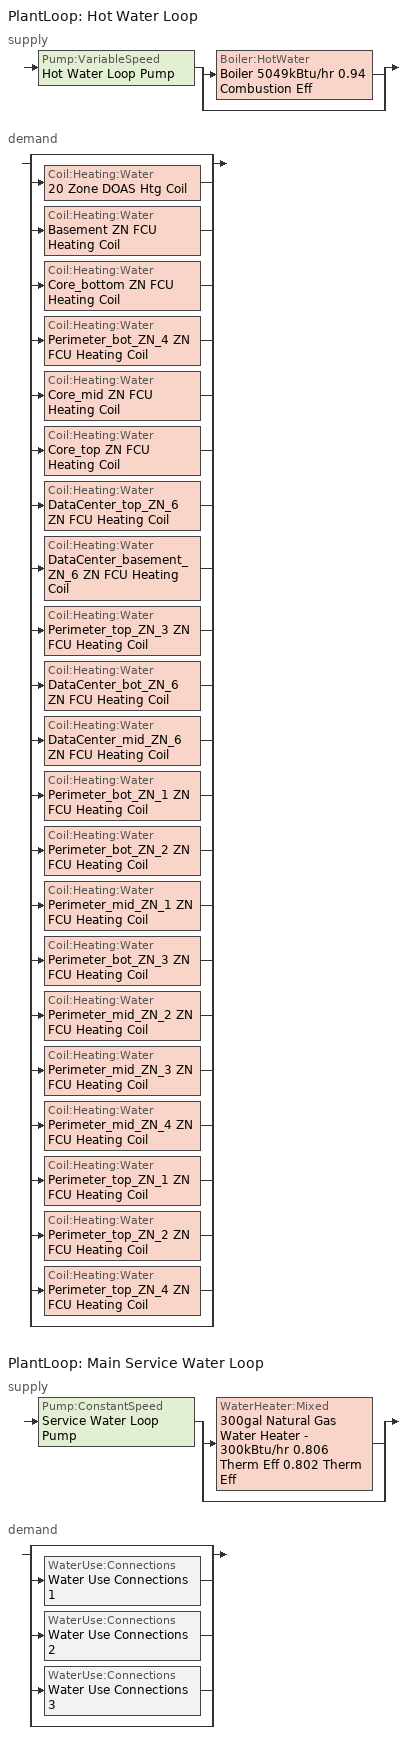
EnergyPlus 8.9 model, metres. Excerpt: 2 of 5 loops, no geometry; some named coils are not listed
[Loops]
PlantLoop 'Hot Water Loop'
 supply: Pump:VariableSpeed 'Hot Water Loop Pump' > split
  | Boiler:HotWater 'Boiler 5049kBtu/hr 0.94 Combustion Eff'
  | bypass
 demand: split
  | bypass
  | Coil:Heating:Water '20 Zone DOAS Htg Coil'
  | Coil:Heating:Water 'Basement ZN FCU Heating Coil'
  | Coil:Heating:Water 'Core_bottom ZN FCU Heating Coil'
  | Coil:Heating:Water 'Perimeter_bot_ZN_4 ZN FCU Heating Coil'
  | Coil:Heating:Water 'Core_mid ZN FCU Heating Coil'
  | Coil:Heating:Water 'Core_top ZN FCU Heating Coil'
  | Coil:Heating:Water 'DataCenter_top_ZN_6 ZN FCU Heating Coil'
  | Coil:Heating:Water 'DataCenter_basement_ZN_6 ZN FCU Heating Coil'
  | Coil:Heating:Water 'Perimeter_top_ZN_3 ZN FCU Heating Coil'
  | Coil:Heating:Water 'DataCenter_bot_ZN_6 ZN FCU Heating Coil'
  | Coil:Heating:Water 'DataCenter_mid_ZN_6 ZN FCU Heating Coil'
  | Coil:Heating:Water 'Perimeter_bot_ZN_1 ZN FCU Heating Coil'
  | Coil:Heating:Water 'Perimeter_bot_ZN_2 ZN FCU Heating Coil'
  | Coil:Heating:Water 'Perimeter_mid_ZN_1 ZN FCU Heating Coil'
  | Coil:Heating:Water 'Perimeter_bot_ZN_3 ZN FCU Heating Coil'
  | Coil:Heating:Water 'Perimeter_mid_ZN_2 ZN FCU Heating Coil'
  | Coil:Heating:Water 'Perimeter_mid_ZN_3 ZN FCU Heating Coil'
  | Coil:Heating:Water 'Perimeter_mid_ZN_4 ZN FCU Heating Coil'
  | Coil:Heating:Water 'Perimeter_top_ZN_1 ZN FCU Heating Coil'
  | Coil:Heating:Water 'Perimeter_top_ZN_2 ZN FCU Heating Coil'
  | Coil:Heating:Water 'Perimeter_top_ZN_4 ZN FCU Heating Coil'
  | bypass
PlantLoop 'Main Service Water Loop'
 supply: Pump:ConstantSpeed 'Service Water Loop Pump' > split
  | WaterHeater:Mixed '300gal Natural Gas Water Heater - 300kBtu/hr 0.806 Therm Eff 0.802 Therm Eff'
  | bypass
 demand: split
  | bypass
  | WaterUse:Connections 'Water Use Connections 1'
  | WaterUse:Connections 'Water Use Connections 2'
  | WaterUse:Connections 'Water Use Connections 3'
  | bypass
[Coil:Heating:Water] Availability Schedule=Always On Discrete; U-Factor Times Area Value {W/K}=Autosize; Maximum Water Flow Rate {m3/s}=Autosize; Performance Input Method=UFactorTimesAreaAndDesignWaterFlowRate; Rated Capacity {W}=Autosize; Rated Inlet Water Temperature {C}=48.8889; Rated Inlet Air Temperature {C}=16.6; Rated Outlet Water Temperature {C}=37.7778; Rated Outlet Air Temperature {C}=40; Rated Ratio for Air and Water Convection=0.5
Basement ZN FCU Heating Coil; Core_bottom ZN FCU Heating Coil; Core_mid ZN FCU Heating Coil; Core_top ZN FCU Heating Coil; DataCenter_basement_ZN_6 ZN FCU Heating Coil; DataCenter_bot_ZN_6 ZN FCU Heating Coil; DataCenter_mid_ZN_6 ZN FCU Heating Coil; DataCenter_top_ZN_6 ZN FCU Heating Coil; Perimeter_bot_ZN_1 ZN FCU Heating Coil; Perimeter_bot_ZN_2 ZN FCU Heating Coil; Perimeter_bot_ZN_3 ZN FCU Heating Coil; Perimeter_bot_ZN_4 ZN FCU Heating Coil; Perimeter_mid_ZN_1 ZN FCU Heating Coil; Perimeter_mid_ZN_2 ZN FCU Heating Coil; Perimeter_mid_ZN_3 ZN FCU Heating Coil; Perimeter_mid_ZN_4 ZN FCU Heating Coil; Perimeter_top_ZN_1 ZN FCU Heating Coil; Perimeter_top_ZN_2 ZN FCU Heating Coil; Perimeter_top_ZN_3 ZN FCU Heating Coil; Perimeter_top_ZN_4 ZN FCU Heating Coil
[PlantLoop] Fluid Type=Water; Minimum Loop Temperature {C}=10; Maximum Loop Flow Rate {m3/s}=Autosize; Minimum Loop Flow Rate {m3/s}=0; Plant Loop Volume {m3}=Autocalculate; Load Distribution Scheme=Optimal; Plant Loop Demand Calculation Scheme=SingleSetpoint
Name | Plant Equipment Operation Scheme | Maximum Loop Temperature {C}
Hot Water Loop | Hot Water Loop Operation Schemes | 100
Main Service Water Loop | Main Service Water Loop Operation Schemes | 60
[Sizing:Plant] Loop Type=Heating; Sizing Option=NonCoincident; Zone Timesteps in Averaging Window=1; Coincident Sizing Factor Mode=None
Name | Design Loop Exit Temperature {C} | Loop Design Temperature Difference {deltaC}
Hot Water Loop | 48.8889 | 11.1111
Main Service Water Loop | 60 | 5
[Pump:ConstantSpeed]
Service Water Loop Pump: Design Flow Rate {m3/s}=Autosize; Design Pump Head {Pa}=200841; Design Power Consumption {W}=Autosize; Motor Efficiency=0.855; Fraction of Motor Inefficiencies to Fluid Stream=0; Pump Control Type=Intermittent; Design Power Sizing Method=PowerPerFlowPerPressure; Design Electric Power per Unit Flow Rate {W/(m3/s)}=348701.1; Design Shaft Power per Unit Flow Rate per Unit Head=1.28205
[SetpointManager:Scheduled] Control Variable=Temperature
Name | Schedule | Setpoint Node or NodeList
Hot Water Loop Setpoint Manager | Hot Water Loop 120.0F | Hot Water Loop Supply Outlet Node
Service hot water setpoint manager | Service Water Loop Temp - 140F | Main Service Water Loop Supply Outlet Node
[Pump:VariableSpeed]
Hot Water Loop Pump: Design Maximum Flow Rate {m3/s}=Autosize; Design Pump Head {Pa}=217049; Design Power Consumption {W}=Autosize; Motor Efficiency=0.924; Fraction of Motor Inefficiencies to Fluid Stream=0; Coefficient 1 of the Part Load Performance Curve=0; Coefficient 2 of the Part Load Performance Curve=1; Coefficient 3 of the Part Load Performance Curve=0; Coefficient 4 of the Part Load Performance Curve=0; Design Minimum Flow Rate {m3/s}=0; Pump Control Type=Intermittent; Skin Loss Radiative Fraction=0.5; Design Power Sizing Method=PowerPerFlowPerPressure; Design Electric Power per Unit Flow Rate {W/(m3/s)}=348701.1; Design Shaft Power per Unit Flow Rate per Unit Head=1.28205; Design Minimum Flow Rate Fraction=0
[PlantEquipmentOperationSchemes] Control Scheme Object Type 1=PlantEquipmentOperation:HeatingLoad; Control Scheme Schedule Name 1=Always On Discrete
Name | Control Scheme Name 1
Hot Water Loop Operation Schemes | Hot Water Loop Heating Operation Scheme
Main Service Water Loop Operation Schemes | Main Service Water Loop Heating Operation Scheme
[PlantEquipmentList]
Hot Water Loop Heating Equipment List: Boiler:HotWater, Boiler 5049kBtu/hr 0.94 Combustion Eff
Main Service Water Loop Heating Equipment List: WaterHeater:Mixed, 300gal Natural Gas Water Heater - 300kBtu/hr 0.806 Therm Eff 0.802 Therm Eff
[Boiler:HotWater]
Boiler 5049kBtu/hr 0.94 Combustion Eff: Fuel Type=NaturalGas; Nominal Capacity {W}=Autosize; Nominal Thermal Efficiency=0.933; Efficiency Curve Temperature Evaluation Variable=LeavingBoiler; Normalized Boiler Efficiency Curve=Boiler with Minimum Turndown; Design Water Outlet Temperature {C}=48.8889; Design Water Flow Rate {m3/s}=Autosize; Minimum Part Load Ratio=0; Maximum Part Load Ratio=1.2; Optimum Part Load Ratio=1; Water Outlet Upper Temperature Limit {C}=95; Boiler Flow Mode=LeavingSetpointModulated; Parasitic Electric Load {W}=0; Sizing Factor=1
[PlantEquipmentOperation:HeatingLoad] Load Range Lower Limit 1 {W}=0; Load Range Upper Limit 1 {W}=1000000000
Name | Range Equipment List Name 1
Hot Water Loop Heating Operation Scheme | Hot Water Loop Heating Equipment List
Main Service Water Loop Heating Operation Scheme | Main Service Water Loop Heating Equipment List
[WaterHeater:Mixed]
300gal Natural Gas Water Heater - 300kBtu/hr 0.806 Therm Eff 0.802 Therm Eff: Tank Volume {m3}=1.13562; Setpoint Temperature Schedule=Service Water Loop Temp - 140F; Deadband Temperature Difference {deltaC}=2; Maximum Temperature Limit {C}=82.2222; Heater Control Type=Cycle; Heater Maximum Capacity {W}=87921.3; Heater Ignition Minimum Flow Rate {m3/s}=0; Heater Ignition Delay {s}=0; Heater Fuel Type=NaturalGas; Heater Thermal Efficiency=0.801768; Off Cycle Parasitic Fuel Consumption Rate {W}=2770.99; Off Cycle Parasitic Fuel Type=NaturalGas; Off Cycle Parasitic Heat Fraction to Tank=0.8; On Cycle Parasitic Fuel Consumption Rate {W}=2770.99; On Cycle Parasitic Fuel Type=NaturalGas; On Cycle Parasitic Heat Fraction to Tank=0; Ambient Temperature Indicator=Schedule; Ambient Temperature Schedule=Water Heater Ambient Temp Schedule - 70F; Off Cycle Loss Coefficient to Ambient Temperature {W/K}=3.99709; Off Cycle Loss Fraction to Zone=1; On Cycle Loss Coefficient to Ambient Temperature {W/K}=3.99709; On Cycle Loss Fraction to Zone=1; Use Side Effectiveness=1; Source Side Effectiveness=1; Use Side Design Flow Rate {m3/s}=Autosize; Source Side Design Flow Rate {m3/s}=Autosize; Indirect Water Heating Recovery Time {hr}=1.5; Source Side Flow Control Mode=IndirectHeatPrimarySetpoint
[WaterUse:Connections]
Name | Water Use Equipment Name 1
Water Use Connections 1 | Core_bottom Service Water Use 0.58gal/min
Water Use Connections 2 | Core_mid Service Water Use 0.58gal/min
Water Use Connections 3 | Core_top Service Water Use 0.58gal/min
[WaterUse:Equipment] Peak Flow Rate {m3/s}=3.65923e-05; Flow Rate Fraction Schedule=OfficeLarge BLDG_SWH_SCH
Name | Target Temperature Schedule | Zone | Sensible Fraction Schedule | Latent Fraction Schedule
Core_bottom Service Water Use 0.58gal/min | Mixed Water At Faucet Temp - 140F | Core_bottom ZN | Fraction Sensible - 0.2 | Fraction Latent - 0.05
Core_mid Service Water Use 0.58gal/min | Mixed Water At Faucet Temp - 140F 1 | Core_mid ZN | Fraction Sensible - 0.2 1 | Fraction Latent - 0.05 1
Core_top Service Water Use 0.58gal/min | Mixed Water At Faucet Temp - 140F 2 | Core_top ZN | Fraction Sensible - 0.2 2 | Fraction Latent - 0.05 2
[Schedule:Day:Interval]
Hot Water Loop 120.0F Default: No, 24:00, 48.8889
OfficeLarge BLDG_SWH_SCH Default: No, 06:00, 0, 07:00, 0.07, 11:00, 0.04, 13:00, 0.06, 14:00, 0.09, 15:00, 0.06, 21:00, 0.04, 22:00, 0.07, 24:00, 0.04
OfficeLarge BLDG_SWH_SCH SmrDsn|Wkdy Day; OfficeLarge BLDG_SWH_SCH Summer Design Day: No, 06:00, 0, 07:00, 0.07, 08:00, 0.19, 09:00, 0.35, 10:00, 0.38, 11:00, 0.39, 12:00, 0.47, 13:00, 0.57, 14:00, 0.54, 15:00, 0.34, 16:00, 0.33, 17:00, 0.44, 18:00, 0.26, 19:00, 0.21, 20:00, 0.15, 21:00, 0.17, 22:00, 0.08, 24:00, 0.05
OfficeLarge BLDG_SWH_SCH Winter Design Day; OfficeLarge BLDG_SWH_SCH WntrDsn|Sat Day: No, 06:00, 0, 07:00, 0.07, 08:00, 0.11, 09:00, 0.15, 10:00, 0.21, 11:00, 0.19, 12:00, 0.23, 13:00, 0.2, 14:00, 0.19, 15:00, 0.15, 16:00, 0.13, 17:00, 0.14, 21:00, 0.07, 22:00, 0.09, 24:00, 0.05
Schedule Day 27; Schedule Day 32; Schedule Day 35: No, 24:00, 0.2
Schedule Day 28; Schedule Day 33; Schedule Day 36: No, 24:00, 0.05
Schedule Day 29; Schedule Day 34; Schedule Day 37; Service Water Loop Temp - 140F Default: No, 24:00, 60
Water Heater Ambient Temp Schedule - 70F Default: No, 24:00, 21.1111
[Schedule:Week:Daily]
Schedule:Week:Daily {14fe9bca-54c1-4811-a618-7daeeebfc913}: Schedule Day 28, Schedule Day 28, Schedule Day 28, Schedule Day 28, Schedule Day 28, Schedule Day 28, Schedule Day 28, Schedule Day 28, Schedule Day 28, Schedule Day 28, Schedule Day 28, Schedule Day 28
Schedule:Week:Daily {4e780e23-3272-4cf7-a08a-46fdf26c0f47}: Schedule Day 33, Schedule Day 33, Schedule Day 33, Schedule Day 33, Schedule Day 33, Schedule Day 33, Schedule Day 33, Schedule Day 33, Schedule Day 33, Schedule Day 33, Schedule Day 33, Schedule Day 33
Schedule:Week:Daily {61e04523-de95-423b-b9e6-9ec43e98de0c}: Schedule Day 36, Schedule Day 36, Schedule Day 36, Schedule Day 36, Schedule Day 36, Schedule Day 36, Schedule Day 36, Schedule Day 36, Schedule Day 36, Schedule Day 36, Schedule Day 36, Schedule Day 36
Schedule:Week:Daily {19718cd1-76de-4c11-a869-058c76d9697d}: Schedule Day 27, Schedule Day 27, Schedule Day 27, Schedule Day 27, Schedule Day 27, Schedule Day 27, Schedule Day 27, Schedule Day 27, Schedule Day 27, Schedule Day 27, Schedule Day 27, Schedule Day 27
Schedule:Week:Daily {4e08cf80-8ac0-48e6-be16-89dd4f9fab65}: Schedule Day 32, Schedule Day 32, Schedule Day 32, Schedule Day 32, Schedule Day 32, Schedule Day 32, Schedule Day 32, Schedule Day 32, Schedule Day 32, Schedule Day 32, Schedule Day 32, Schedule Day 32
Schedule:Week:Daily {5bc43e74-cf05-439a-9190-caff53fc70b2}: Schedule Day 35, Schedule Day 35, Schedule Day 35, Schedule Day 35, Schedule Day 35, Schedule Day 35, Schedule Day 35, Schedule Day 35, Schedule Day 35, Schedule Day 35, Schedule Day 35, Schedule Day 35
Schedule:Week:Daily {f983082e-3860-4558-9899-6a2849af2eaa}: Hot Water Loop 120.0F Default, Hot Water Loop 120.0F Default, Hot Water Loop 120.0F Default, Hot Water Loop 120.0F Default, Hot Water Loop 120.0F Default, Hot Water Loop 120.0F Default, Hot Water Loop 120.0F Default, Hot Water Loop 120.0F Default, Hot Water Loop 120.0F Default, Hot Water Loop 120.0F Default, Hot Water Loop 120.0F Default, Hot Water Loop 120.0F Default
Schedule:Week:Daily {47b5f292-d2c3-4e87-989c-2147faddcc8e}: Schedule Day 29, Schedule Day 29, Schedule Day 29, Schedule Day 29, Schedule Day 29, Schedule Day 29, Schedule Day 29, Schedule Day 29, Schedule Day 29, Schedule Day 29, Schedule Day 29, Schedule Day 29
Schedule:Week:Daily {89e7b208-6180-44f9-b71f-606c393005c9}: Schedule Day 34, Schedule Day 34, Schedule Day 34, Schedule Day 34, Schedule Day 34, Schedule Day 34, Schedule Day 34, Schedule Day 34, Schedule Day 34, Schedule Day 34, Schedule Day 34, Schedule Day 34
Schedule:Week:Daily {a88861ea-b0e6-4e67-8622-5d5c46843be2}: Schedule Day 37, Schedule Day 37, Schedule Day 37, Schedule Day 37, Schedule Day 37, Schedule Day 37, Schedule Day 37, Schedule Day 37, Schedule Day 37, Schedule Day 37, Schedule Day 37, Schedule Day 37
Schedule:Week:Daily {48d530bb-0143-4bfa-8d99-717535f6c35d}: OfficeLarge BLDG_SWH_SCH Default, OfficeLarge BLDG_SWH_SCH SmrDsn|Wkdy Day, OfficeLarge BLDG_SWH_SCH SmrDsn|Wkdy Day, OfficeLarge BLDG_SWH_SCH SmrDsn|Wkdy Day, OfficeLarge BLDG_SWH_SCH SmrDsn|Wkdy Day, OfficeLarge BLDG_SWH_SCH SmrDsn|Wkdy Day, OfficeLarge BLDG_SWH_SCH WntrDsn|Sat Day, OfficeLarge BLDG_SWH_SCH Default, OfficeLarge BLDG_SWH_SCH Summer Design Day, OfficeLarge BLDG_SWH_SCH Winter Design Day, OfficeLarge BLDG_SWH_SCH Default, OfficeLarge BLDG_SWH_SCH Default
Schedule:Week:Daily {5af23b05-beee-4f48-8fec-eea99abe681c}: Service Water Loop Temp - 140F Default, Service Water Loop Temp - 140F Default, Service Water Loop Temp - 140F Default, Service Water Loop Temp - 140F Default, Service Water Loop Temp - 140F Default, Service Water Loop Temp - 140F Default, Service Water Loop Temp - 140F Default, Service Water Loop Temp - 140F Default, Service Water Loop Temp - 140F Default, Service Water Loop Temp - 140F Default, Service Water Loop Temp - 140F Default, Service Water Loop Temp - 140F Default
Schedule:Week:Daily {e48ff98c-9665-4668-8490-28a7ecc671ed}: Water Heater Ambient Temp Schedule - 70F Default, Water Heater Ambient Temp Schedule - 70F Default, Water Heater Ambient Temp Schedule - 70F Default, Water Heater Ambient Temp Schedule - 70F Default, Water Heater Ambient Temp Schedule - 70F Default, Water Heater Ambient Temp Schedule - 70F Default, Water Heater Ambient Temp Schedule - 70F Default, Water Heater Ambient Temp Schedule - 70F Default, Water Heater Ambient Temp Schedule - 70F Default, Water Heater Ambient Temp Schedule - 70F Default, Water Heater Ambient Temp Schedule - 70F Default, Water Heater Ambient Temp Schedule - 70F Default
[Schedule:Year]
Fraction Latent - 0.05: Schedule:Week:Daily {14fe9bca-54c1-4811-a618-7daeeebfc913}, 1, 1, 12, 31
Fraction Latent - 0.05 1: Schedule:Week:Daily {4e780e23-3272-4cf7-a08a-46fdf26c0f47}, 1, 1, 12, 31
Fraction Latent - 0.05 2: Schedule:Week:Daily {61e04523-de95-423b-b9e6-9ec43e98de0c}, 1, 1, 12, 31
Fraction Sensible - 0.2: Schedule:Week:Daily {19718cd1-76de-4c11-a869-058c76d9697d}, 1, 1, 12, 31
Fraction Sensible - 0.2 1: Schedule:Week:Daily {4e08cf80-8ac0-48e6-be16-89dd4f9fab65}, 1, 1, 12, 31
Fraction Sensible - 0.2 2: Schedule:Week:Daily {5bc43e74-cf05-439a-9190-caff53fc70b2}, 1, 1, 12, 31
Hot Water Loop 120.0F: Schedule:Week:Daily {f983082e-3860-4558-9899-6a2849af2eaa}, 1, 1, 12, 31
Mixed Water At Faucet Temp - 140F: Schedule:Week:Daily {47b5f292-d2c3-4e87-989c-2147faddcc8e}, 1, 1, 12, 31
Mixed Water At Faucet Temp - 140F 1: Schedule:Week:Daily {89e7b208-6180-44f9-b71f-606c393005c9}, 1, 1, 12, 31
Mixed Water At Faucet Temp - 140F 2: Schedule:Week:Daily {a88861ea-b0e6-4e67-8622-5d5c46843be2}, 1, 1, 12, 31
OfficeLarge BLDG_SWH_SCH: Schedule:Week:Daily {48d530bb-0143-4bfa-8d99-717535f6c35d}, 1, 1, 12, 31
Service Water Loop Temp - 140F: Schedule:Week:Daily {5af23b05-beee-4f48-8fec-eea99abe681c}, 1, 1, 12, 31
Water Heater Ambient Temp Schedule - 70F: Schedule:Week:Daily {e48ff98c-9665-4668-8490-28a7ecc671ed}, 1, 1, 12, 31
[Schedule:Constant]
Always On Discrete: Hourly Value=1
[Curve:Cubic]
Boiler with Minimum Turndown: Coefficient1 Constant=0.7791; Coefficient2 x=1.4745; Coefficient3 x**2=-2.5795; Coefficient4 x**3=1.3467; Minimum Value of x {BasedOnField A2}=0; Maximum Value of x {BasedOnField A2}=1.3
